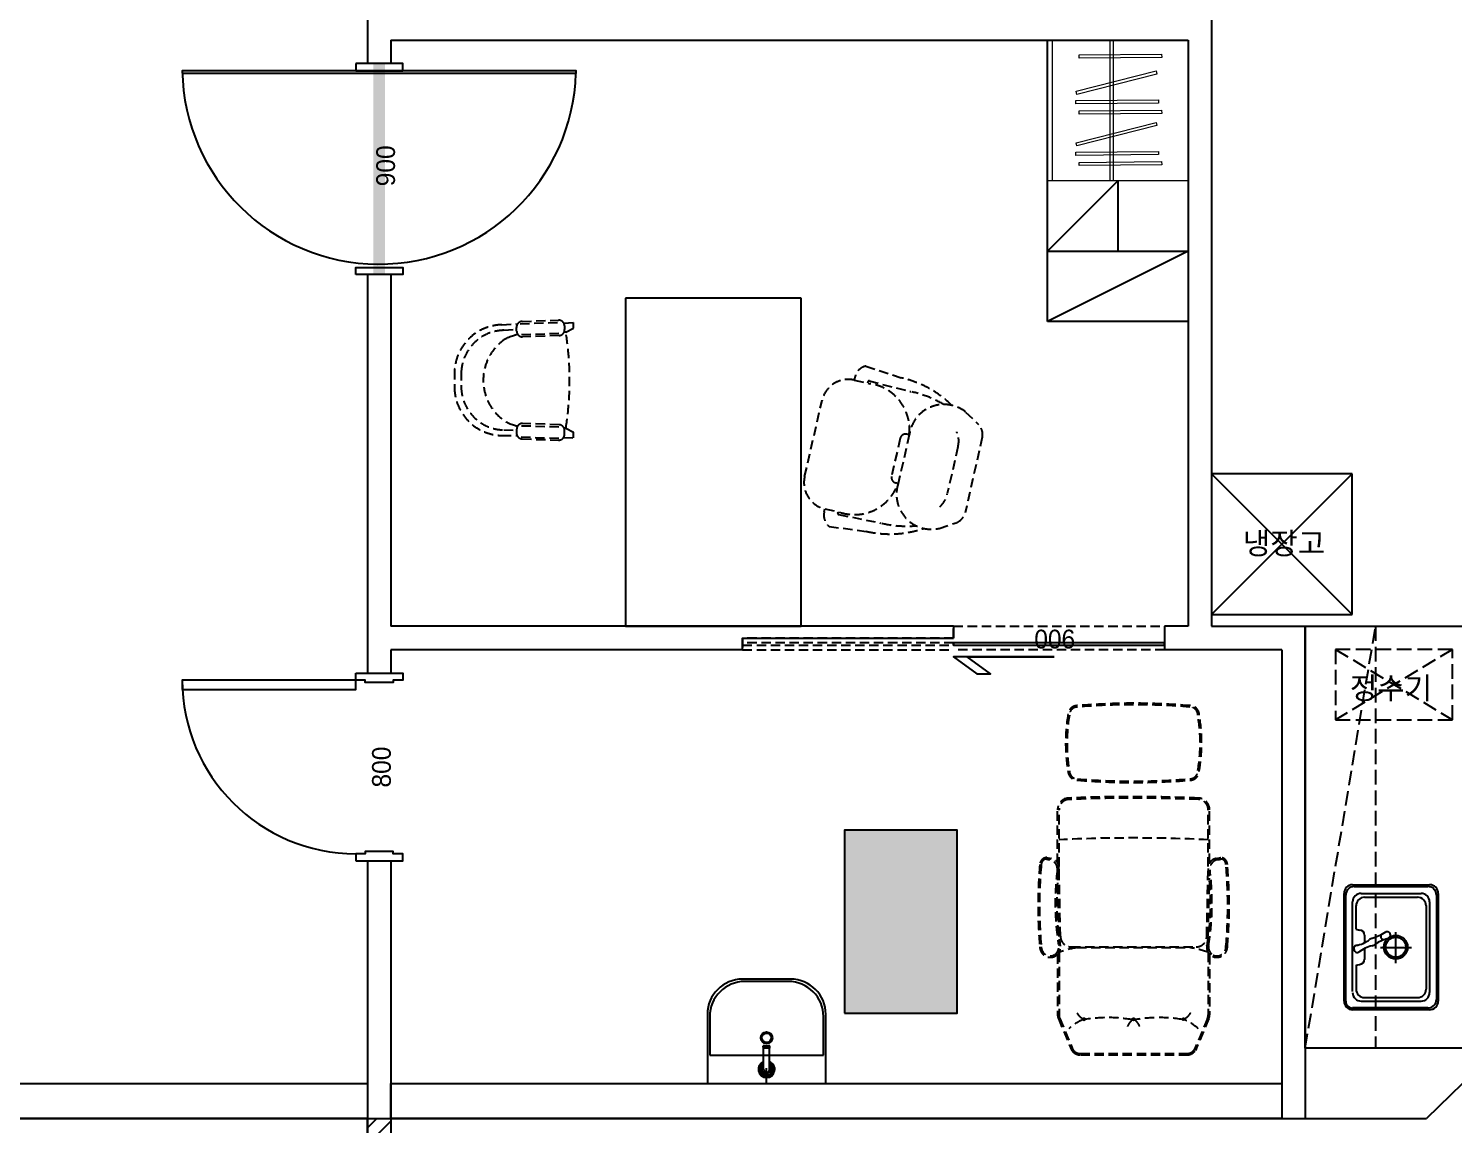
# Model space of a CAD drawing. Extents: x 11477420 to 23072185, y -28506554 to -14238804.
# Drawn here: x 11494392 to 11500470, y -14322554 to -14317879 of the extents above; entities that cross this region are included whole.
import ezdxf
from ezdxf.enums import TextEntityAlignment as Align

# ---------------------------------------------------------------- set-up
doc = ezdxf.new("R2010")
doc.units = 0
doc.header["$LTSCALE"] = 50
doc.header["$MEASUREMENT"] = 0
for name, pattern in [('DASH', [0.35, 0.25, -0.1]), ('DH-HID2', [1.2, 0.8, -0.4]), ('HIDDEN', [0.375, 0.25, -0.125])]:
    doc.linetypes.add(name, pattern=pattern)
doc.layers.get('0').update_dxf_attribs({"linetype": 'CONTINUOUS'})
for name, color, linetype in [('0-ELC TEXT', 7, 'CONTINUOUS'), ('04_FUR', 6, 'CONTINUOUS'), ('1.천장.벽체선(내벽)', 3, 'CONTINUOUS'), ('2.글자선', 60, 'CONTINUOUS'), ('2CONTINUOUS', 2, 'CONTINUOUS'), ('3 가구-붙박이', 6, 'CONTINUOUS'), ('3.기호.계단선', 30, 'CONTINUOUS'), ('4.가구-붙박이', 6, 'CONTINUOUS'), ('8.패턴선', 8, 'CONTINUOUS'), ('C-WIN', 4, 'CONTINUOUS'), ('CO-BATH', 6, 'CONTINUOUS'), ('CO-DO-FR', 7, 'CONTINUOUS'), ('CO-DOOR', 8, 'CONTINUOUS'), ('CO-FURB-DN', 9, 'CONTINUOUS'), ('FU-FURM', 251, 'DH-HID2')]:
    doc.layers.add(name, color=color, linetype=linetype)
doc.layers.add('Arch', color=8, linetype='CONTINUOUS', lineweight=0)
doc.styles.add('W-TEXT2', font='Dotum.ttf')
doc.styles.add('맑은 고딕', font='malgun.ttf')

# ---------------------------------------------------------------- blocks, each defined once
blk = doc.blocks.new('flooor')
at = {"layer": '8.패턴선', "ltscale": 30}
h = blk.add_hatch(color=256, dxfattribs=at)
h.dxf.hatch_style = 1
h.paths.add_polyline_path([(11507656.8, -14172891.8), (11491856.8, -14172891.8), (11491856.8, -14188496.8), (11492056.8, -14188496.8), (11492056.8, -14187881.8), (11492216.8, -14187881.8), (11492216.8, -14187096.8), (11492056.8, -14187096.8), (11492056.8, -14177741.8), (11494956.8, -14177741.8), (11494956.8, -14177541.8), (11492056.8, -14177541.8), (11492056.8, -14173091.8), (11494756.8, -14173091.8), (11494756.8, -14176541.8), (11494956.8, -14176541.8), (11494956.8, -14173091.8), (11500056.8, -14173091.8), (11500056.8, -14176141.8), (11500256.8, -14176141.8), (11500256.8, -14173091.8), (11503456.8, -14173091.8), (11503456.8, -14176141.8), (11503656.8, -14176141.8), (11503656.8, -14175391.8), (11504256.8, -14175391.8), (11504256.8, -14175302.3), (11504246.8, -14175302.3), (11504246.8, -14175262.3), (11504256.8, -14175191.8), (11503656.8, -14175191.8), (11503656.8, -14173091.8), (11505856.8, -14173091.8), (11505856.8, -14175191.8), (11505256.8, -14175191.8), (11505256.8, -14175262.3), (11505266.8, -14175262.3), (11505266.8, -14175316.8), (11505256.8, -14175316.8), (11505256.8, -14175391.8), (11506056.8, -14175391.8), (11506056.8, -14174691.8), (11509204.8, -14174691.8), (11509204.8, -14174491.8), (11506056.8, -14174491.8), (11506056.8, -14173091.8), (11507656.8, -14173091.8)])
h.paths.add_polyline_path([(11499856.8, -14177741.8), (11504356.8, -14177741.8), (11504356.8, -14177541.8), (11499106.8, -14177541.8), (11499106.8, -14177566.8), (11499106.8, -14177716.8), (11499106.8, -14177741.8), (11499106.8, -14177991.8), (11499856.8, -14177991.8)], flags=17)
h.paths.add_polyline_path([(11506056.8, -14177541.8), (11505856.8, -14177541.8), (11505356.8, -14177541.8), (11505356.8, -14177741.8), (11505356.8, -14177941.8), (11506056.8, -14177941.8)], flags=17)
h.paths.add_polyline_path([(11512534.8, -14172891.8), (11511656.8, -14172891.8), (11511656.8, -14173091.8), (11511656.8, -14173691.8), (11512334.8, -14173691.8), (11512334.8, -14174491.8), (11511854.8, -14174491.8), (11511854.8, -14174691.8), (11512334.8, -14174691.8), (11512334.8, -14174791.8), (11512534.8, -14174791.8)])
h.paths.add_polyline_path([(11512534.8, -14175641.8), (11512384.8, -14175641.8), (11512334.8, -14175641.8), (11512334.8, -14176391.8), (11512534.8, -14176391.8)])
h.paths.add_polyline_path([(11512534.8, -14176941.8), (11512384.8, -14176941.8), (11512334.8, -14176941.8), (11512334.8, -14177100.8), (11511772.8, -14177100.8), (11511772.8, -14177941.8), (11512334.8, -14177941.8), (11512334.8, -14178041.8), (11512534.8, -14178041.8)])
h.paths.add_polyline_path([(11512534.8, -14179271.8), (11512384.8, -14179271.8), (11512334.8, -14179271.8), (11512334.8, -14179836.8), (11512534.8, -14179836.8)])
h.paths.add_polyline_path([(11512256.8, -14184446.8), (11511656.8, -14184446.8), (11511656.8, -14185146.8), (11512256.8, -14185146.8)])
h.paths.add_polyline_path([(11507213.8, -14187066.8), (11506733.8, -14187066.8), (11506733.8, -14187846.8), (11507213.8, -14187846.8)], flags=17)
h.paths.add_polyline_path([(11499706.8, -14186781.8), (11499221.8, -14186781.8), (11499221.8, -14187556.8), (11499706.8, -14187556.8)], flags=17)
at = {"layer": '2CONTINUOUS', "ltscale": 30}
blk.add_lwpolyline([(11506733.8, -14187846.8), (11507213.8, -14187846.8), (11507213.8, -14187066.8), (11506733.8, -14187066.8)], close=True, dxfattribs=at)
at = {"layer": 'C-WIN', "ltscale": 30}
for p in [(11512334.8, -14185255.4), (11492056.8, -14188296.8)]:
    blk.add_line(p, (11509215.4, -14188296.8), dxfattribs=at)
blk = doc.blocks.new('flooor2')
at = {"layer": '1.천장.벽체선(내벽)', "ltscale": 30}
h = blk.add_hatch(dxfattribs=at)
h.set_pattern_fill('_USER', color=256, scale=50, angle=45, pattern_type=0)
h.set_pattern_definition([(45, (642, -24560), (-35.35533906, 35.35533906), [])])
h.paths.add_polyline_path([(11530238.1, -14283399.4), (11530338.1, -14283399.4), (11530338.1, -14283544.4), (11530238.1, -14283544.4)])
at = {"color": 8}
blk.add_line((11531940.4, -14283249.4), (11531940.4, -14283184.4), dxfattribs=at)
at = {"layer": '04_FUR', "color": 8}
blk.add_line((11534438.1, -14281249.4), (11533838.1, -14280649.4), dxfattribs=at)
at = {"layer": '1.천장.벽체선(내벽)', "ltscale": 30}
for p, q in [((11530238.1, -14278699.4), (11530238.1, -14278899.4)), ((11533838.1, -14278699.4), (11533838.1, -14281299.4)), ((11530338.1, -14278799.4), (11530338.1, -14278899.4)), ((11530338.1, -14278799.4), (11533738.1, -14278799.4)), ((11533738.1, -14278799.4), (11533738.1, -14281299.4)), ((11530338.1, -14278899.4), (11530238.1, -14278899.4)), ((11530238.1, -14279799.4), (11530238.1, -14281499.4)), ((11530338.1, -14279799.4), (11530238.1, -14279799.4)), ((11530338.1, -14279799.4), (11530338.1, -14281299.4)), ((11532738.1, -14281299.4), (11530338.1, -14281299.4)), ((11532738.1, -14281299.4), (11532738.1, -14281349.4)), ((11533738.1, -14281299.4), (11533638.1, -14281299.4)), ((11533638.1, -14281299.4), (11533638.1, -14281399.4)), ((11533838.1, -14281299.4), (11534238.1, -14281299.4)), ((11534238.1, -14281299.4), (11534238.1, -14283399.4)), ((11530338.1, -14281399.4), (11530338.1, -14281499.4)), ((11531838.1, -14281399.4), (11530338.1, -14281399.4)), ((11534138.1, -14281399.4), (11533638.1, -14281399.4)), ((11534138.1, -14281399.4), (11534138.1, -14283399.4)), ((11530238.1, -14281499.4), (11530338.1, -14281499.4)), ((11530238.1, -14282299.4), (11530238.1, -14283599.4)), ((11530238.1, -14282299.4), (11530338.1, -14282299.4)), ((11530338.1, -14282299.4), (11530338.1, -14283599.4))]:
    blk.add_line(p, q, dxfattribs=at)
blk.add_lwpolyline([(11531838.1, -14281399.4), (11531838.1, -14281349.4), (11532738.1, -14281349.4)], dxfattribs=at)
blk.add_lwpolyline([(11530238.1, -14283399.4), (11530338.1, -14283399.4), (11530338.1, -14283544.4), (11530238.1, -14283544.4)], close=True, dxfattribs=at)
at = {"layer": '3 가구-붙박이', "color": 8}
for p, q in [((11533138.1, -14279999.4), (11533138.1, -14278799.4)), ((11533138.1, -14278799.4), (11533738.1, -14278799.4)), ((11533738.1, -14278799.4), (11533738.1, -14279999.4)), ((11533438.1, -14279399.4), (11533138.1, -14279699.4)), ((11533438.1, -14279399.4), (11533438.1, -14279699.4)), ((11533138.1, -14279699.4), (11533738.1, -14279699.4)), ((11533138.1, -14279699.4), (11533738.1, -14279699.4)), ((11533738.1, -14279699.4), (11533138.1, -14279999.4)), ((11532088.1, -14279899.4), (11531338.1, -14279899.4)), ((11531338.1, -14279899.4), (11531338.1, -14281299.4)), ((11532088.1, -14281299.4), (11532088.1, -14279899.4)), ((11533738.1, -14279999.4), (11533138.1, -14279999.4)), ((11531338.1, -14281299.4), (11532088.1, -14281299.4)), ((11528738.1, -14283249.4), (11530238.1, -14283249.4)), ((11530238.1, -14283249.4), (11530238.1, -14283399.4)), ((11530338.1, -14283399.4), (11530338.1, -14283249.4)), ((11530338.1, -14283249.4), (11534138.1, -14283249.4)), ((11534138.1, -14283249.4), (11534138.1, -14283399.4)), ((11530238.1, -14283399.4), (11528738.1, -14283399.4)), ((11534138.1, -14283399.4), (11530338.1, -14283399.4))]:
    blk.add_line(p, q, dxfattribs=at)
at = {"layer": '3 가구-붙박이', "color": 8, "ltscale": 30}
for p, q in [((11534238.1, -14283099.4), (11534238.1, -14281299.4)), ((11534238.1, -14281299.4), (11534938.1, -14281299.4)), ((11534938.1, -14283099.4), (11534238.1, -14283099.4))]:
    blk.add_line(p, q, dxfattribs=at)
at = {"layer": '4.가구-붙박이', "color": 8}
for p, q in [((11534438.1, -14280649.4), (11533838.1, -14281249.4)), ((11534438.1, -14280649.4), (11533838.1, -14280649.4)), ((11533838.1, -14280649.4), (11533838.1, -14281249.4)), ((11534438.1, -14281249.4), (11534438.1, -14280649.4)), ((11533838.1, -14281249.4), (11534438.1, -14281249.4))]:
    blk.add_line(p, q, dxfattribs=at)
at = {"layer": '4.가구-붙박이', "color": 8, "linetype": 'DASH', "ltscale": 5}
for p, q in [((11534238.1, -14283099.4), (11534538.1, -14281299.4)), ((11534538.1, -14281299.4), (11534538.1, -14283099.4)), ((11534366.8, -14281397.9), (11534866.8, -14281697.9)), ((11534866.8, -14281397.9), (11534366.8, -14281697.9)), ((11534366.8, -14281397.9), (11534366.8, -14281697.9)), ((11534866.8, -14281397.9), (11534366.8, -14281397.9)), ((11534866.8, -14281697.9), (11534866.8, -14281397.9)), ((11534366.8, -14281697.9), (11534866.8, -14281697.9))]:
    blk.add_line(p, q, dxfattribs=at)
at = {"layer": 'Arch', "color": 8}
for p, q in [((11533138.1, -14278799.4), (11533738.1, -14278799.4)), ((11533138.1, -14279399.4), (11533138.1, -14278799.4)), ((11533158.1, -14278799.4), (11533158.1, -14279399.4)), ((11533405.6, -14279399.4), (11533405.6, -14278799.4)), ((11533420.6, -14279399.4), (11533420.6, -14278799.4)), ((11533738.1, -14278799.4), (11533738.1, -14279399.4)), ((11533273.4, -14278862.1), (11533625.5, -14278859)), ((11533273.5, -14278876.1), (11533273.4, -14278862.1)), ((11533625.7, -14278873), (11533273.5, -14278876.1)), ((11533625.5, -14278859), (11533625.7, -14278873)), ((11533260.9, -14279016.9), (11533602.3, -14278930.5)), ((11533602.3, -14278930.5), (11533605.7, -14278944.1)), ((11533605.7, -14278944.1), (11533264.3, -14279030.5)), ((11533259.2, -14279056.8), (11533611.4, -14279053.7)), ((11533259.3, -14279070.8), (11533259.2, -14279056.8)), ((11533264.3, -14279030.5), (11533260.9, -14279016.9)), ((11533611.4, -14279053.7), (11533611.5, -14279067.7)), ((11533611.5, -14279067.7), (11533259.3, -14279070.8)), ((11533273.4, -14279100.7), (11533625.5, -14279097.6)), ((11533273.5, -14279114.7), (11533273.4, -14279100.7)), ((11533625.7, -14279111.6), (11533273.5, -14279114.7)), ((11533625.5, -14279097.6), (11533625.7, -14279111.6)), ((11533260.9, -14279236.7), (11533602.3, -14279150.3)), ((11533605.7, -14279163.9), (11533264.3, -14279250.3)), ((11533602.3, -14279150.3), (11533605.7, -14279163.9)), ((11533264.3, -14279250.3), (11533260.9, -14279236.7)), ((11533259.2, -14279276.6), (11533611.4, -14279273.5)), ((11533259.3, -14279290.6), (11533259.2, -14279276.6)), ((11533611.5, -14279287.5), (11533259.3, -14279290.6)), ((11533611.4, -14279273.5), (11533611.5, -14279287.5)), ((11533273.4, -14279320.5), (11533625.5, -14279317.4)), ((11533273.5, -14279334.5), (11533273.4, -14279320.5)), ((11533625.7, -14279331.4), (11533273.5, -14279334.5)), ((11533625.5, -14279317.4), (11533625.7, -14279331.4)), ((11533738.1, -14279399.4), (11533138.1, -14279399.4))]:
    blk.add_line(p, q, dxfattribs=at)
at = {"layer": 'CO-BATH', "color": 8}
for p, q in [((11532042.9, -14282804.4), (11531837.9, -14282804.4)), ((11532032.9, -14282814.4), (11531847.9, -14282814.4)), ((11531687.9, -14282954.4), (11531687.9, -14283249.4)), ((11531697.9, -14282964.4), (11531697.9, -14283129.4)), ((11532182.9, -14283129.4), (11532182.9, -14282964.4)), ((11532192.9, -14283249.4), (11532192.9, -14282954.4)), ((11531697.9, -14283129.4), (11532182.9, -14283129.4)), ((11531954.9, -14283088.9), (11531925.9, -14283088.9)), ((11531925.9, -14283093.9), (11531925.9, -14283088.9)), ((11531954.9, -14283093.9), (11531925.9, -14283093.9)), ((11531926.9, -14283098.9), (11531926.9, -14283093.9)), ((11531953.9, -14283098.9), (11531926.9, -14283098.9)), ((11531927.9, -14283189.4), (11531927.9, -14283098.9)), ((11531952.9, -14283189.4), (11531952.9, -14283098.9)), ((11531953.9, -14283098.9), (11531953.9, -14283093.9)), ((11531954.9, -14283093.9), (11531954.9, -14283088.9)), ((11531687.9, -14283249.4), (11532192.9, -14283249.4))]:
    blk.add_line(p, q, dxfattribs=at)
for radius in [25, 20]:
    blk.add_circle((11531940.4, -14283054.4), radius, dxfattribs=at)
for centre, radius, start, end in [((11531837.9, -14282954.4), 150, 90, 180), ((11531847.9, -14282964.4), 150, 90, 180), ((11532032.9, -14282964.4), 150, 0, 90), ((11532042.9, -14282954.4), 150, 0, 90), ((11531940.4, -14283189.4), 35, 110.92481, 69.07514), ((11531940.4, -14283189.4), 30, 114.62429, 65.37566), ((11531940.4, -14283189.4), 25, 119.99998, 59.99998), ((11531940.4, -14283189.4), 18, 133.98294, 46.01701), ((11531940.4, -14283189.4), 12.5, 179.99998, 359.99998)]:
    blk.add_arc(centre, radius, start, end, dxfattribs=at)
at = {"layer": 'CO-DO-FR', "color": 8}
for points in [[(11530188.1, -14278899.4), (11530188.1, -14278929.4), (11530388.1, -14278929.4), (11530388.1, -14278899.4)], [(11530188.1, -14279799.4), (11530188.1, -14279769.4), (11530388.1, -14279769.4), (11530388.1, -14279799.4)], [(11530188.1, -14281499.4), (11530388.1, -14281499.4), (11530388.1, -14281529.4), (11530348.1, -14281529.4), (11530348.1, -14281539.4), (11530228.1, -14281539.4), (11530228.1, -14281529.4), (11530188.1, -14281529.4), (11530188.1, -14281499.4)], [(11530188.1, -14282299.4), (11530388.1, -14282299.4), (11530388.1, -14282269.4), (11530348.1, -14282269.4), (11530348.1, -14282259.4), (11530228.1, -14282259.4), (11530228.1, -14282269.4), (11530188.1, -14282269.4), (11530188.1, -14282299.4)]]:
    blk.add_lwpolyline(points, close=True, dxfattribs=at)
at = {"layer": 'CO-DOOR'}
for points in [[(11529448.1, -14278939.4), (11531128.1, -14278939.4), (11531128.1, -14278929.4), (11529448.1, -14278929.4)], [(11533638.1, -14281370.2), (11532738.1, -14281370.2), (11532738.1, -14281380.2), (11533638.1, -14281380.2)], [(11529448.1, -14281569.4), (11530188.1, -14281569.4), (11530188.1, -14281529.4), (11529448.1, -14281529.4)]]:
    blk.add_lwpolyline(points, close=True, dxfattribs=at)
at = {"layer": 'CO-DOOR', "color": 251, "linetype": 'DH-HID2'}
for points in [[(11532738.1, -14281349.4), (11532738.1, -14281299.4), (11533638.1, -14281299.4), (11533638.1, -14281399.4), (11532738.1, -14281399.4)], [(11532738.1, -14281349.4), (11531838.1, -14281349.4), (11531838.1, -14281399.4), (11532738.1, -14281399.4)]]:
    blk.add_lwpolyline(points, dxfattribs=at)
at = {"layer": 'CO-DOOR', "color": 8, "linetype": 'DH-HID2'}
blk.add_lwpolyline([(11532738.1, -14281370.2), (11531838.1, -14281370.2), (11531838.1, -14281380.2), (11532738.1, -14281380.2)], close=True, dxfattribs=at)
at = {"layer": 'CO-DOOR', "color": 1}
blk.add_lwpolyline([(11533167.2, -14281430.2), (11532738.1, -14281430.2), (11532836.7, -14281502.5), (11532895, -14281502.5), (11532796.4, -14281430.2), (11533167.2, -14281430.2)], close=True, dxfattribs=at)
at = {"layer": 'CO-DOOR'}
for centre, radius, start, end in [((11530287.7, -14278914.7), 839.8, 181.00823, 358.3093), ((11530188.1, -14281529.4), 740, 180, 270)]:
    blk.add_arc(centre, radius, start, end, dxfattribs=at)
at = {"layer": 'CO-FURB-DN', "color": 8}
for p, q in [((11534440, -14282402), (11534768.6, -14282402)), ((11534403.5, -14282898.3), (11534403.5, -14282438.5)), ((11534410.8, -14282898.3), (11534410.8, -14282445.8)), ((11534447.3, -14282409.3), (11534761.3, -14282409.3)), ((11534476.5, -14282438.5), (11534732.1, -14282438.5)), ((11534490.7, -14282455.2), (11534717.1, -14282455.2)), ((11534797.8, -14282445.8), (11534797.8, -14282891)), ((11534805.1, -14282438.5), (11534805.1, -14282898.3)), ((11534440, -14282856.6), (11534440, -14282475)), ((11534454.6, -14282591.7), (11534454.6, -14282489.6)), ((11534754, -14282489.6), (11534754, -14282846.5)), ((11534768.6, -14282475), (11534768.6, -14282861.8)), ((11534454.6, -14282591.7), (11534469.2, -14282595.4)), ((11534491.1, -14282617.3), (11534491.1, -14282648.6)), ((11534624.9, -14282736), (11534624.9, -14282603.5)), ((11534491.1, -14282673.6), (11534491.1, -14282720.2)), ((11534558.7, -14282669.8), (11534691.1, -14282669.8)), ((11534454.6, -14282745.1), (11534469.2, -14282741.4)), ((11534454.6, -14282745.1), (11534454.6, -14282847.2)), ((11534490.7, -14282883.1), (11534717.1, -14282883.1)), ((11534761.3, -14282927.5), (11534440, -14282927.5)), ((11534768.6, -14282934.8), (11534440, -14282934.8)), ((11534476.5, -14282898.3), (11534732.1, -14282898.3))]:
    blk.add_line(p, q, dxfattribs=at)
for centre, major_axis, start_param, end_param in [((11534440, -14282438.5), (25.8, 25.8), 0.785398, 2.356194), ((11534768.6, -14282438.5), (-25.8, 25.8), 3.926991, 5.497787), ((11534447.3, -14282445.8), (-25.8, 25.8), -0.785398, 0.785398), ((11534476.5, -14282475), (25.8, 25.8), 0.785398, 2.356194), ((11534491.1, -14282491.7), (-25.8, 25.8), -0.785398, 0.785398), ((11534717.1, -14282491.7), (-25.8, 25.8), 3.926991, 5.497787), ((11534732.1, -14282475), (25.8, 25.8), 5.497787, 7.068583), ((11534761.3, -14282445.8), (-25.8, 25.8), 3.926991, 5.497787), ((11534428.2, -14282521.2), (130.6, 56.6), 4.487831, 4.939146), ((11534469.2, -14282617.3), (15.5, 15.5), 5.497787, 7.068583), ((11534535.5, -14282666.6), (-27.2, 27.2), -0.49653, -0.149859), ((11534465.4, -14282430.7), (188.1, 87.8), 4.564448, 4.869089), ((11534621.2, -14282770.4), (100.6, 100.6), 1.043672, 1.419325), ((11534575.5, -14282622.5), (10.9, 10.9), 1.800231, 3.63701), ((11534624.2, -14282668.3), (-35.6, 35.6), -0.785398, 5.497787), ((11534624.2, -14282668.3), (42.3, 8.1), 1.381641, 7.664826), ((11534586.3, -14282617.5), (10.9, 10.9), 3.83032, 7.384893), ((11534460.7, -14282675.1), (4.5, 14.7), 0.284328, 4.299638), ((11534555.2, -14282800.8), (100.6, 100.6), 1.014724, 1.458889), ((11534514.1, -14282624.7), (27.2, 27.2), 4.156317, 4.560918), ((11534469.2, -14282719.5), (15.5, 15.5), 3.926991, 5.497787), ((11534476.5, -14282861.8), (-25.8, 25.8), 0.785398, 2.356194), ((11534491.1, -14282846.5), (-25.8, 25.8), 0.785398, 2.356194), ((11534716.8, -14282845.9), (26.3, 26.3), 3.934504, 5.479647), ((11534732.1, -14282861.8), (-25.8, 25.8), 2.356194, 3.926991), ((11534761.3, -14282891), (-25.8, 25.8), 2.356194, 3.926991), ((11534440, -14282898.3), (25.8, 25.8), 2.356194, 3.926991), ((11534440, -14282898.3), (20.7, 20.7), 2.356194, 3.926991), ((11534768.6, -14282898.3), (-25.8, 25.8), 2.356194, 3.926991)]:
    blk.add_ellipse(centre, major_axis=major_axis, ratio=1, start_param=start_param, end_param=end_param, dxfattribs=at)
at = {"layer": 'FU-FURM', "color": 8}
for p, q in [((11530811.2, -14280013.2), (11530878, -14280009.9)), ((11530819.6, -14280036.7), (11530874, -14280031.8)), ((11530874.3, -14280040.9), (11530873.8, -14280024.6)), ((11530888.9, -14280009.1), (11531058.6, -14280002.5)), ((11530897.5, -14279999.1), (11531053, -14279993.7)), ((11531075, -14280005.7), (11531116.9, -14280003.7)), ((11531078.4, -14280017.4), (11531079, -14280033.8)), ((11531084.1, -14280044.7), (11531116.9, -14280028.3)), ((11531116.9, -14280028.3), (11531116.9, -14280003.7)), ((11530827.8, -14280072.3), (11530831.9, -14280070.2)), ((11530831.9, -14280070.2), (11530836.5, -14280068)), ((11530836.5, -14280068), (11530841.4, -14280065.9)), ((11530841.4, -14280065.9), (11530846.5, -14280063.8)), ((11530846.5, -14280063.8), (11530851.6, -14280061.8)), ((11530851.6, -14280061.8), (11530856.6, -14280060)), ((11530856.6, -14280060), (11530861.3, -14280058.3)), ((11530861.3, -14280058.3), (11530865.5, -14280056.9)), ((11530865.5, -14280056.9), (11530869.4, -14280055.8)), ((11530869.4, -14280055.8), (11530872.9, -14280054.9)), ((11530872.9, -14280054.9), (11530878.3, -14280053.7)), ((11530894.4, -14280055.4), (11531063.2, -14280049.4)), ((11531055.3, -14280059.2), (11530899.7, -14280064.6)), ((11531084.1, -14280044.7), (11531076.6, -14280045.1)), ((11530609, -14280207), (11530609, -14280282.4)), ((11530637.7, -14280211.1), (11530637.7, -14280279)), ((11532363.5, -14280189.6), (11532514.9, -14280239.5)), ((11532317.1, -14280238), (11532314.5, -14280249.2)), ((11532314.5, -14280249.2), (11532381.8, -14280264.6)), ((11532371.7, -14280257.2), (11532370.6, -14280262)), ((11532377.3, -14280252.7), (11532555.9, -14280298.2)), ((11532102.7, -14280661), (11532176.8, -14280335.8)), ((11532789.3, -14280385.4), (11532844.5, -14280438.9)), ((11530819.6, -14280461.9), (11530874.1, -14280463.6)), ((11530827.8, -14280426.6), (11530831.9, -14280428.7)), ((11530831.9, -14280428.7), (11530836.5, -14280430.8)), ((11530836.5, -14280430.8), (11530841.4, -14280433)), ((11530841.4, -14280433), (11530846.5, -14280435.1)), ((11530846.5, -14280435.1), (11530851.6, -14280437.1)), ((11530851.6, -14280437.1), (11530856.6, -14280438.9)), ((11530856.6, -14280438.9), (11530861.3, -14280440.5)), ((11530861.3, -14280440.5), (11530865.5, -14280442)), ((11530865.5, -14280442), (11530869.4, -14280443.1)), ((11530869.4, -14280443.1), (11530872.9, -14280444)), ((11530872.9, -14280444), (11530876.2, -14280444.8)), ((11530874.3, -14280458), (11530873.8, -14280474.3)), ((11530876.2, -14280444.8), (11530879.3, -14280445.4)), ((11530894.7, -14280443.7), (11531059.3, -14280448.9)), ((11531055.3, -14280439.7), (11530899.7, -14280434.3)), ((11531076.2, -14280452.9), (11531084.1, -14280453.2)), ((11531084.1, -14280454.2), (11531116.9, -14280470.6)), ((11530811.2, -14280485.7), (11530876.3, -14280486.2)), ((11530893.8, -14280491.7), (11531055.5, -14280497.3)), ((11530897.5, -14280499.8), (11531053, -14280505.2)), ((11531074.6, -14280493.8), (11531116.9, -14280495.2)), ((11531078.4, -14280481.5), (11531079, -14280465.1)), ((11531116.9, -14280495.2), (11531116.9, -14280470.6)), ((11532510.3, -14280497.5), (11532473.3, -14280659.8)), ((11532549.1, -14280482.7), (11532501.9, -14280689.9)), ((11532549.1, -14280482.7), (11532537.9, -14280480.2)), ((11532860.5, -14280492.9), (11532787, -14280815.6)), ((11532756.8, -14280534), (11532711.3, -14280733.6)), ((11532501.9, -14280689.9), (11532490.7, -14280687.3)), ((11532186.7, -14280809.9), (11532189.3, -14280798.6)), ((11532189.3, -14280798.6), (11532256.6, -14280814)), ((11532244.2, -14280816.2), (11532245.3, -14280811.4)), ((11532247.4, -14280822.7), (11532428, -14280859.1)), ((11532207.6, -14280873.6), (11532365.6, -14280894.3)), ((11532676.2, -14280881.7), (11532749.1, -14280857.4)), ((11533210.8, -14282035.9), (11533209.6, -14282035.9)), ((11533181.7, -14282308.5), (11533181.7, -14282082)), ((11533187.7, -14282324.2), (11533187.7, -14282082)), ((11533824.2, -14282324.2), (11533824.2, -14282082)), ((11533830.2, -14282308.5), (11533830.2, -14282082)), ((11533193.9, -14282621.7), (11533187.7, -14282324.2)), ((11533818, -14282621.7), (11533824.2, -14282324.2)), ((11533187.9, -14282621.9), (11533182.7, -14282373.6)), ((11533824, -14282621.9), (11533829.2, -14282373.6)), ((11533167.4, -14282701.7), (11533163.7, -14282703.4)), ((11533169.9, -14282707.2), (11533170.4, -14282707)), ((11533181.7, -14282699.1), (11533181.7, -14282957.3)), ((11533187.7, -14282691.5), (11533187.7, -14282956.5)), ((11533238.9, -14282666.7), (11533773, -14282666.7)), ((11533265.3, -14282670.1), (11533746.6, -14282670.1)), ((11533824.2, -14282691.5), (11533824.2, -14282956.5)), ((11533830.2, -14282701.7), (11533830.2, -14282957.3)), ((11533844.6, -14282701.7), (11533848.2, -14282703.4)), ((11533184.9, -14282972.9), (11533242.5, -14283109.1)), ((11533190.9, -14282972.1), (11533247.4, -14283105.6)), ((11533821.1, -14282972.1), (11533764.6, -14283105.6)), ((11533827.1, -14282972.9), (11533769.4, -14283109.1)), ((11533279, -14283121.8), (11533732.9, -14283121.8)), ((11533279, -14283127.8), (11533732.9, -14283127.8))]:
    blk.add_line(p, q, dxfattribs=at)
for centre in [(11533294.4, -14282975.2), (11533506, -14282975.2), (11533718.8, -14282975.2)]:
    blk.add_circle(centre, 5, dxfattribs=at)
for centre, radius, start, end in [((11530815.8, -14280219.9), 206.8, 91.28557, 179.16188), ((11530898.3, -14280023.7), 24.6, 92.00023, 181.99973), ((11531053.9, -14280018.3), 24.6, 1.99987, 92.00012), ((11531054.4, -14280034.6), 24.6, 271.99987, 2.00012), ((11530823.8, -14280222.8), 186.1, 91.28556, 179.16189), ((11530943.4, -14280249.4), 211.5, 123.12382, 236.87615), ((11530943.4, -14280249.4), 211.5, 111.59889, 111.7217), ((11530898.9, -14280040.1), 24.6, 181.99999, 272.00029), ((11529812.4, -14280249.4), 1288, 350.85215, 9.14784), ((11532376.8, -14280248.8), 60.7, 102.65206, 169.74006), ((11530823.8, -14280275.9), 186.1, 180.83807, 268.71442), ((11532288.9, -14280361.4), 115, 77.15982, 167.15982), ((11532377.3, -14280258.5), 5.75, 75.43572, 167.15982), ((11532353.6, -14280458.8), 196.3, 353.04321, 81.73494), ((11532417.1, -14280675.8), 447.1, 45.44859, 77.36725), ((11530815.8, -14280278.9), 206.8, 180.83812, 268.71433), ((11532455.2, -14280763.7), 476.1, 59.55978, 77.25794), ((11532696.9, -14280502.3), 149.1, 51.68752, 172.44489), ((11530943.4, -14280249.4), 211.5, 248.27828, 248.40111), ((11530898.9, -14280458.8), 24.6, 87.99976, 178.00007), ((11531054.4, -14280464.3), 24.6, 358.00008, 87.99996), ((11532804.4, -14280480.2), 57.5, 347.15982, 45.84924), ((11530898.3, -14280475.2), 24.6, 178.00024, 268.00027), ((11531053.9, -14280480.6), 24.6, 268.00013, 358.00026), ((11532532.8, -14280502.6), 23, 77.15982, 167.15982), ((11532665.9, -14280509.2), 94.2, 344.70084, 24.53646), ((11532214.8, -14280686.5), 115, 167.15982, 257.15982), ((11532315.3, -14280626.7), 196.3, 252.5847, 341.27643), ((11532495.8, -14280664.9), 23, 167.15982, 257.15982), ((11532643.6, -14280736.3), 149.1, 161.87475, 282.63212), ((11532618.6, -14280716.7), 94.2, 309.78318, 349.6188), ((11532245.2, -14280826), 60.7, 164.57958, 231.66757), ((11532249.9, -14280817.5), 5.75, 167.15982, 258.88392), ((11532730.9, -14280802.8), 57.5, 288.47039, 347.15982), ((11532466.6, -14280458.7), 447.1, 256.95238, 288.87105), ((11532539, -14280396), 476.1, 257.06169, 274.75986), ((11533266, -14281677.8), 40, 90, 180), ((11533266, -14281677.8), 34, 90, 180), ((11533506, -14284512.8), 2885, 85.22811, 94.77189), ((11533506, -14284512.8), 2879, 85.22811, 94.77189), ((11533746, -14281677.8), 40, 0, 90), ((11533746, -14281677.8), 34, 0, 90), ((11533930.1, -14281796.9), 714.1, 170.40007, 189.59993), ((11533930.2, -14281796.9), 708.3, 170.38818, 189.61182), ((11533081.7, -14281796.9), 708.3, 350.38818, 9.61182), ((11533081.9, -14281796.9), 714.1, 350.40007, 9.59993), ((11533266, -14281915.9), 40, 180, 270), ((11533266, -14281915.9), 34, 180, 270), ((11533746, -14281915.9), 40, 270, 0), ((11533746, -14281915.9), 34, 270, 0), ((11533506, -14279080.9), 2885, 265.22811, 274.77189), ((11533506, -14279080.9), 2879, 265.22811, 274.77189), ((11533231.7, -14282082), 50, 92.42407, 180), ((11533231.7, -14282082), 44, 92.42407, 180), ((11533506, -14288560.6), 6534.4, 87.57593, 92.42407), ((11533506.1, -14288702.7), 6670.4, 87.62279, 92.3735), ((11533780.2, -14282082), 44, 0, 87.57593), ((11533780.2, -14282082), 50, 0, 87.57593), ((11533506.1, -14288872.7), 6670.4, 87.26633, 92.73581), ((11535109.4, -14282491.1), 2011.1, 175.00216, 184.99784), ((11535109.4, -14282491.1), 2005.1, 175.00216, 184.99784), ((11533136, -14282315.9), 30, 90, 180), ((11533136, -14282315.9), 24, 90, 180), ((11533182.6, -14282093.7), 204.2, 255.86393, 260.16759), ((11533182.6, -14282093.7), 198.2, 255.86393, 261.55107), ((11533140.8, -14282334.4), 40, 352.70877, 80.16759), ((11533147.6, -14282329.4), 40, 352.41748, 81.55107), ((11534280.1, -14282480.1), 1108.5, 172.70877, 189.37129), ((11534280.1, -14282480.1), 1102.5, 172.41748, 189.60004), ((11532731.8, -14282480.1), 1102.5, 350.39996, 7.58252), ((11533864.4, -14282329.4), 40, 98.44893, 187.58252), ((11532731.8, -14282480.1), 1108.5, 350.62871, 7.29123), ((11533871.1, -14282334.4), 40, 99.83241, 187.29123), ((11533829.4, -14282093.7), 198.2, 278.44893, 284.13607), ((11533829.4, -14282093.7), 204.2, 279.83241, 284.13607), ((11533876, -14282315.9), 30, 0, 90), ((11533876, -14282315.9), 24, 0, 90), ((11531902.5, -14282491.1), 2005.1, 355.00216, 4.99784), ((11531902.5, -14282491.1), 2011.1, 355.00216, 4.99784), ((11533238.9, -14282621.7), 45, 180, 270), ((11533773, -14282621.7), 45, 270, 0), ((11533151, -14282666.4), 45, 180, 294.85313), ((11533151, -14282666.4), 39, 180, 294.85313), ((11533146.9, -14282667.1), 40, 294.85313, 9.37129), ((11533153.6, -14282670.7), 40, 294.85313, 9.60004), ((11533341.9, -14283137), 473.1, 99.3213, 108.86546), ((11533670, -14283137), 473.1, 71.13454, 80.6787), ((11533858.4, -14282670.7), 40, 170.39996, 245.14687), ((11533865, -14282667.1), 40, 170.62871, 245.14687), ((11533861, -14282666.4), 45, 245.14687, 0), ((11533861, -14282666.4), 39, 245.14687, 0), ((11533316.1, -14282920.4), 58.9, 208.21035, 243.5305), ((11533697.1, -14282920.4), 58.9, 296.4695, 331.78965), ((11533221.7, -14282957.3), 40, 180, 202.93445), ((11533227.7, -14282956.5), 40, 180, 202.93445), ((11533382.4, -14283186.1), 228.5, 113.89357, 131.77662), ((11533396.2, -14283576.4), 607.9, 80.00663, 99.17338), ((11533535.5, -14283026.2), 58.9, 124.93543, 160.25558), ((11533476.4, -14283026.2), 58.9, 19.74442, 55.06457), ((11533615.7, -14283576.4), 607.9, 80.7046, 99.99337), ((11533629.5, -14283186.1), 228.5, 48.22338, 66.10643), ((11533784.2, -14282956.5), 40, 337.06555, 0), ((11533790.2, -14282957.3), 40, 337.06555, 0), ((11533279, -14283082.8), 45, 215.79705, 270), ((11533279, -14283082.8), 39, 215.79705, 270), ((11533732.9, -14283082.8), 39, 270, 324.20295), ((11533732.9, -14283082.8), 45, 270, 324.20295)]:
    blk.add_arc(centre, radius, start, end, dxfattribs=at)
blk.add_blockref('flooor', (25539.3, -95102.6))
at = {"layer": '0-ELC TEXT', "color": 8, "style": '맑은 고딕'}
blk.add_text('냉장고', height=93.33, rotation=360, dxfattribs=at).set_placement((11534147.6, -14280945.3), align=Align.MIDDLE_CENTER)
blk.add_text('정수기', height=93.33, rotation=360, dxfattribs=at).set_placement((11534428.2, -14281515.9), align=Align.TOP_LEFT)
at = {"layer": '2.글자선', "color": 8, "style": 'W-TEXT2'}
for s, rotation, p in [('900', 90, (11530315.3, -14279335.2)), ('900', 180, (11533169.6, -14281353.7)), ('800', 90, (11530297.5, -14281899.8))]:
    blk.add_text(s, height=80, rotation=rotation, dxfattribs=at).set_placement(p, align=Align.MIDDLE_CENTER)

msp = doc.modelspace()

# ---------------------------------------------------------------- linework, layer by layer
at = {"layer": '3.기호.계단선', "linetype": 'HIDDEN', "ltscale": 10, "const_width": 50}
msp.add_lwpolyline([(11495888.1, -14318929), (11495888.1, -14318029)], dxfattribs=at)

# ---------------------------------------------------------------- block references
msp.add_blockref('flooor2', (-34400, -39129.5))

doc.saveas('drawing.dxf')
